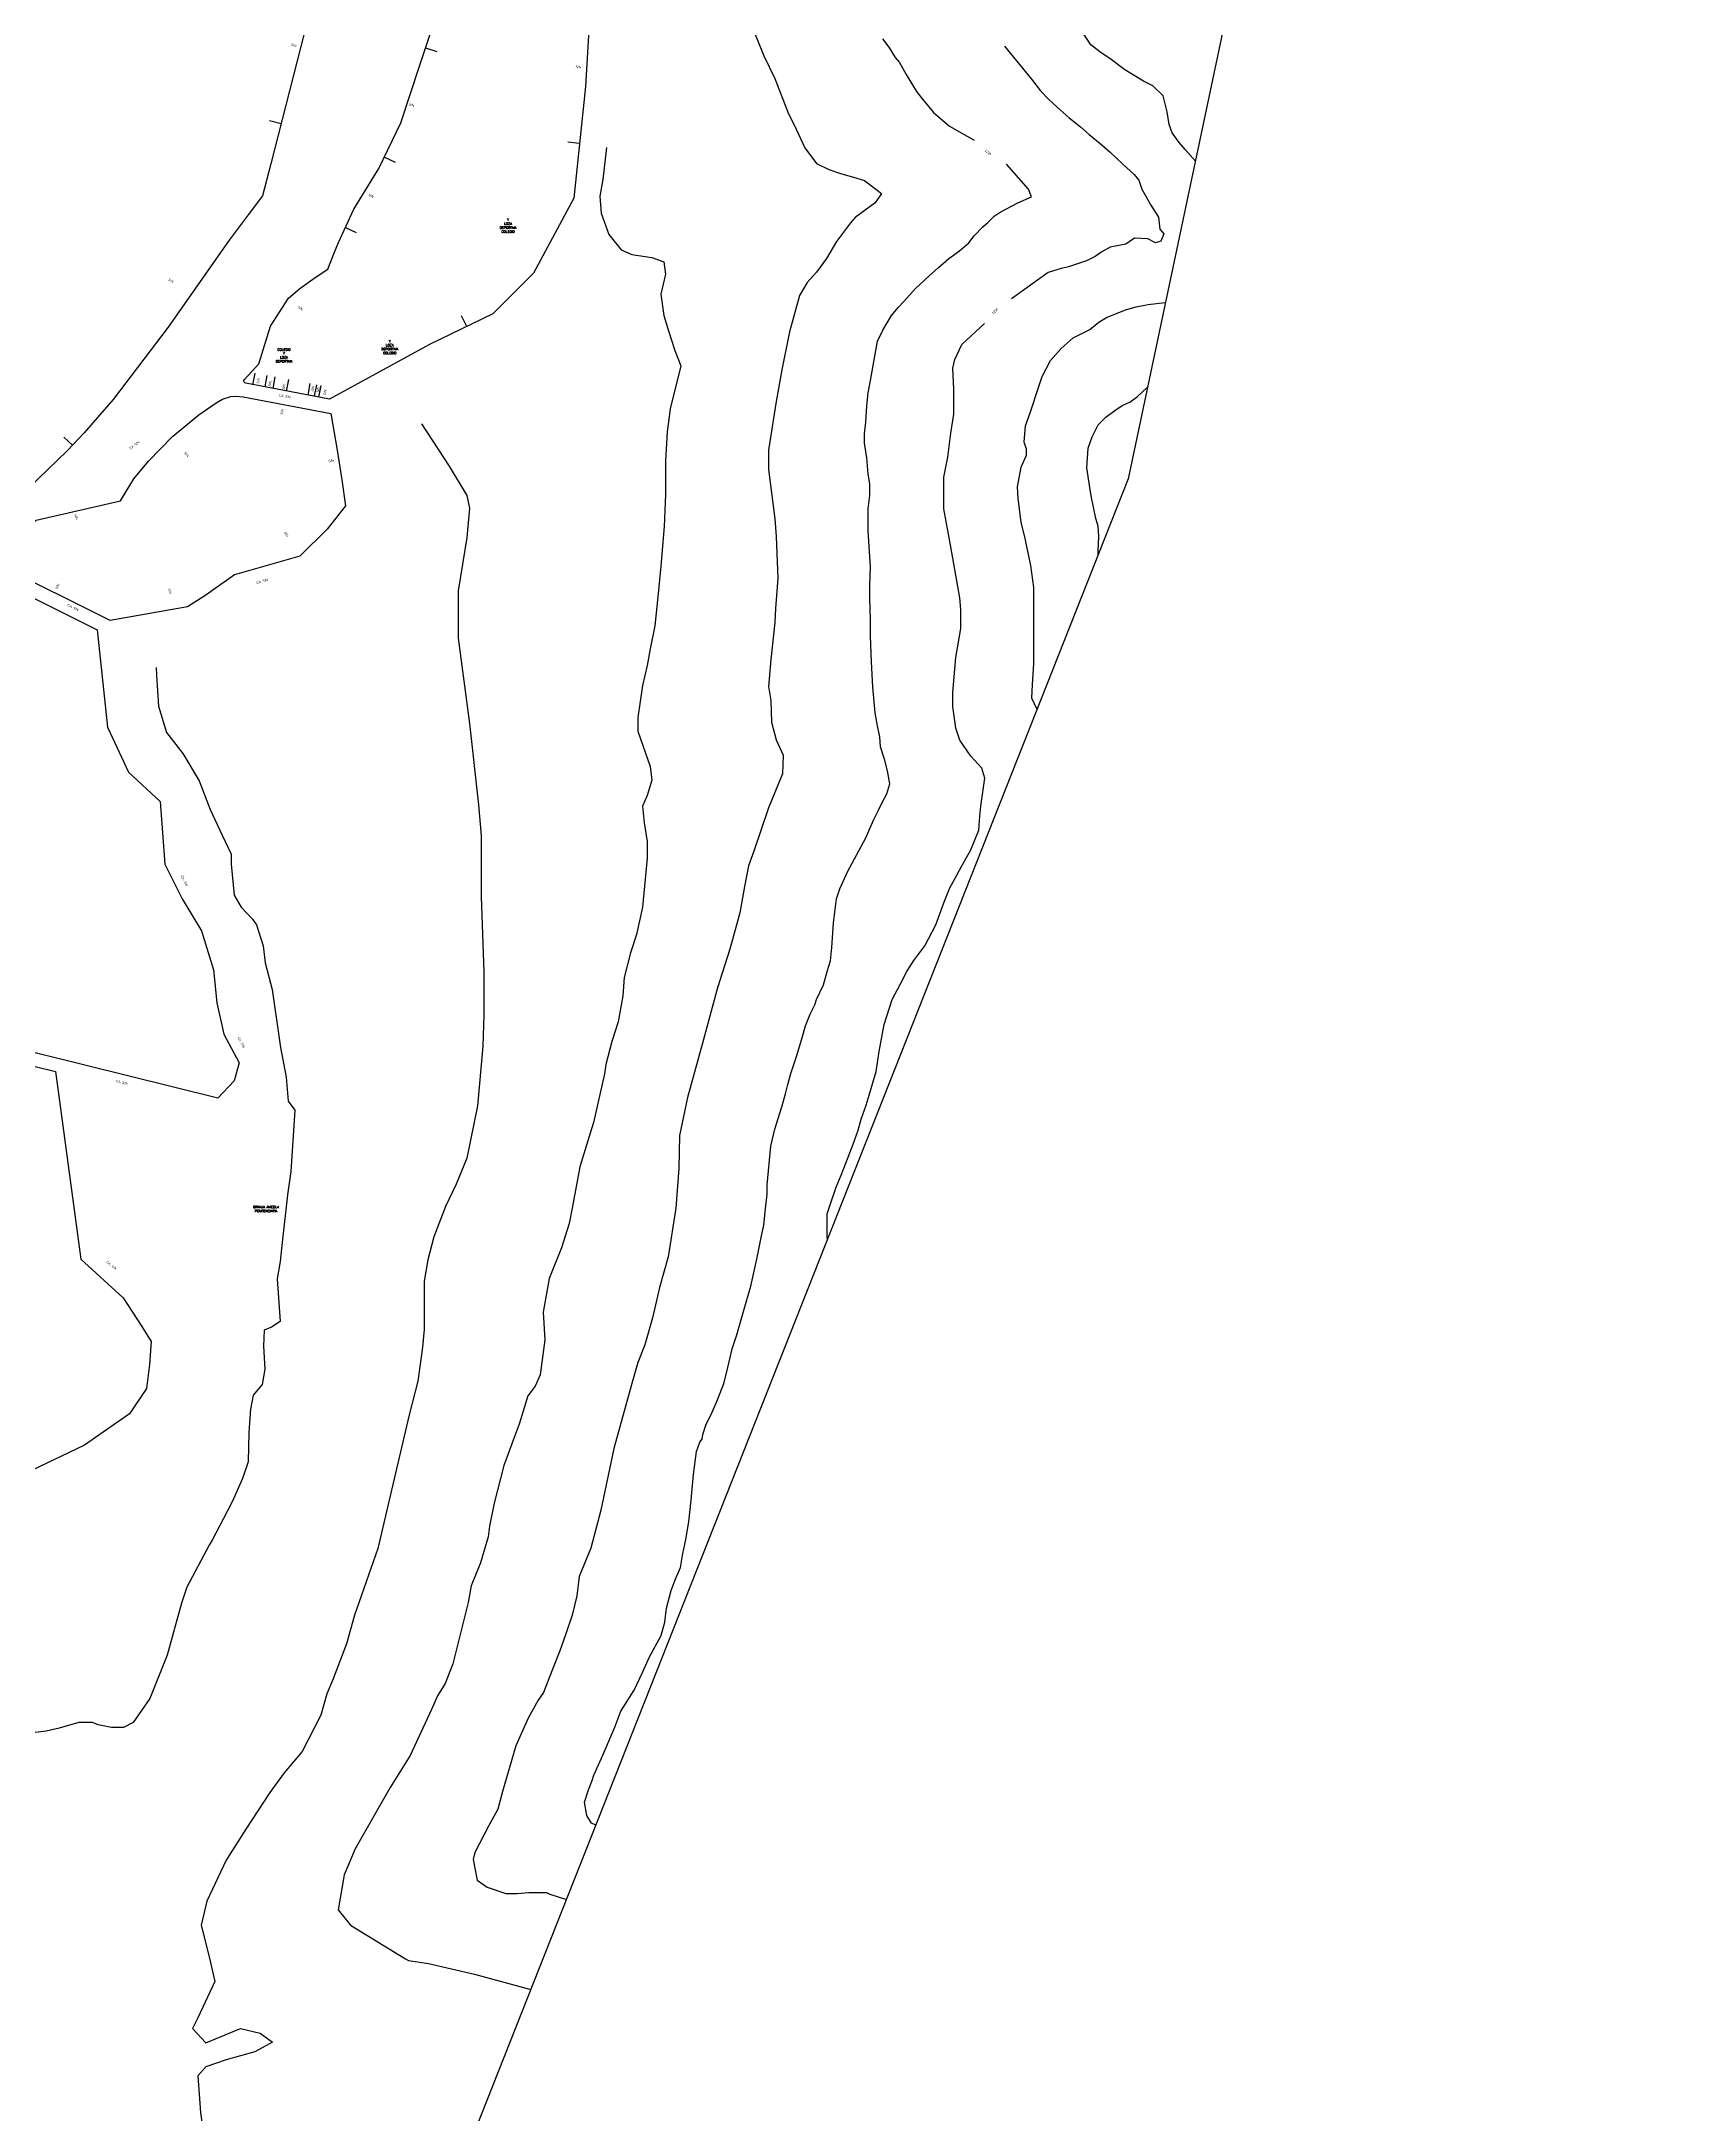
# Model space of a CAD drawing. Header units: inches. Extents: x 317537 to 321067, y 8681602 to 8686742.
# Drawn here: x 320373 to 321067, y 8684894 to 8685771 of the extents above; entities that cross this region are included whole.
import ezdxf
from ezdxf.enums import TextEntityAlignment as Align

# ---------------------------------------------------------------- set-up
doc = ezdxf.new("R2010")
doc.units = ezdxf.units.IN
doc.header["$MEASUREMENT"] = 0
for name, color, linetype in [('CURVAS_DE_NIVEL', 8, 'Continuous'), ('CURVAS_DE_NIVEL_TEXT', 4, 'Continuous'), ('LIMITE_DISTRITO', 5, 'Continuous'), ('MANZANAS', 5, 'Continuous'), ('MEDIANERAS', 1, 'Continuous'), ('NOM_CALLES', 7, 'Continuous'), ('NUM_LOTE', 8, 'Continuous'), ('TOPONIMOS', 7, 'Continuous')]:
    doc.layers.add(name, color=color, linetype=linetype)
doc.styles.add('ANC_1_00', font='ROMANS.shx')
doc.styles.add('ROMANS', font='ROMANS.shx')

msp = doc.modelspace()

# ---------------------------------------------------------------- linework, layer by layer
at = {"layer": 'CURVAS_DE_NIVEL'}
for points in [[(320861.05, 8685720.38), (320856.74, 8685725.34), (320854.22, 8685728.36), (320851.19, 8685732.4), (320849.93, 8685735.93), (320849.17, 8685741.23), (320847.4, 8685748.03), (320843.11, 8685752.32), (320839.07, 8685754.34), (320831.25, 8685759.13), (320825.44, 8685763.42), (320820.65, 8685766.7), (320816.86, 8685769.72), (320811.06, 8685778.55), (320808.03, 8685784.1), (320804.75, 8685789.14), (320801.72, 8685793.18), (320795.41, 8685800.74), (320791.62, 8685806.29), (320789.1, 8685810.83), (320785.31, 8685819.41), (320782.79, 8685825.71), (320777.21, 8685840.74)], [(320672.5, 8685779.67), (320678.4, 8685764.95), (320682.98, 8685755.47), (320688.87, 8685740.42), (320691.16, 8685735.84), (320695.75, 8685726.03), (320700.66, 8685719.49), (320705.9, 8685716.87), (320710.81, 8685715.23), (320716.37, 8685713.6), (320720.95, 8685712.29), (320728.16, 8685706.73), (320725.54, 8685702.8), (320717.03, 8685696.59), (320715.06, 8685694.3), (320709.17, 8685686.45), (320704.91, 8685679.25), (320700.66, 8685673.37), (320696.73, 8685669.11), (320693.46, 8685663.55), (320689.2, 8685648.18), (320685.93, 8685632.15), (320683.64, 8685618.74), (320680.36, 8685598.13), (320680.37, 8685589.96), (320682.98, 8685569.02), (320683.64, 8685561.5), (320684.29, 8685543.84), (320683.31, 8685531.08), (320682.99, 8685525.19), (320681.35, 8685509.49), (320680.37, 8685498.04), (320681.35, 8685492.16), (320681.68, 8685483), (320683.64, 8685475.47), (320686.59, 8685468.93), (320686.26, 8685461.08), (320680.37, 8685446.69), (320674.15, 8685428.37), (320671.86, 8685422.16), (320670.22, 8685413.33), (320668.26, 8685402.2), (320664, 8685386.83), (320658.77, 8685370.48), (320652.87, 8685348.56), (320646, 8685324.03), (320642.73, 8685308), (320642.4, 8685293.94), (320641.09, 8685277.25), (320637.82, 8685256.65), (320634.22, 8685243.56), (320631.27, 8685230.81), (320628, 8685219.36), (320625.05, 8685211.84), (320622.43, 8685203), (320614.9, 8685175.53), (320609.34, 8685149.36), (320605.08, 8685133.33), (320600.17, 8685121.23), (320599.19, 8685113.05), (320597.23, 8685104.88), (320594.61, 8685097.03), (320591.99, 8685089.83), (320588.72, 8685081.65), (320585.12, 8685072.17), (320582.83, 8685068.9), (320578.57, 8685061.37), (320573.33, 8685049.6), (320570.71, 8685040.44), (320567.77, 8685030.3), (320565.8, 8685022.77), (320561.88, 8685015.58), (320555.98, 8685004.46), (320555.33, 8685001.51), (320556.97, 8684992.68), (320561.22, 8684989.74), (320569.08, 8684987.12), (320573.99, 8684987.12), (320578.9, 8684987.45), (320586.43, 8684987.45), (320587.74, 8684986.79), (320594.8, 8684984.55)], [(320728.68, 8685772.17), (320731.23, 8685768.6), (320734.04, 8685764.26), (320735.83, 8685762.22), (320738.64, 8685757.11), (320742.98, 8685749.97), (320745.54, 8685746.65), (320750.13, 8685741.03), (320752.18, 8685739.25), (320757.03, 8685735.16), (320767.47, 8685729.27)], [(320780.26, 8685769.05), (320791.69, 8685755.19), (320795.48, 8685750.14), (320798.76, 8685746.86), (320802.54, 8685743.33), (320807.59, 8685738.79), (320812.39, 8685735.01), (320816.17, 8685731.73), (320820.72, 8685727.95), (320825.01, 8685724.17), (320830.31, 8685719.12), (320835.1, 8685714.83), (320837.12, 8685712.31), (320838.38, 8685708.53), (320842.17, 8685701.72), (320845.45, 8685696.68), (320845.96, 8685691.63), (320847.72, 8685689.61), (320846.46, 8685686.59), (320844.19, 8685685.83), (320840.91, 8685687.6), (320835.35, 8685687.85), (320831.57, 8685685.33), (320825.01, 8685684.07), (320821.47, 8685682.05), (320818.7, 8685680.03), (320814.91, 8685678.27), (320807.34, 8685675.74), (320804.31, 8685674.99), (320798.76, 8685673.22), (320783.22, 8685662.14)], [(320611.79, 8685726.2), (320610.2, 8685712.68), (320608.9, 8685705.56), (320609.55, 8685698.44), (320612.79, 8685689.38), (320617.97, 8685682.91), (320622.5, 8685680.97), (320630.92, 8685679.67), (320636.1, 8685677.73), (320636.75, 8685672.56), (320634.81, 8685664.14), (320636.1, 8685655.08), (320638.05, 8685648.61), (320640.64, 8685640.2), (320643.23, 8685633.73), (320638.7, 8685615.61), (320637.4, 8685605.9), (320636.75, 8685593.61), (320636.75, 8685579.37), (320636.11, 8685565.78), (320634.81, 8685548.96), (320633.52, 8685536.02), (320632.22, 8685523.72), (320630.28, 8685514.02), (320628.98, 8685506.9), (320627.04, 8685498.49), (320625.1, 8685484.9), (320625.1, 8685479.07), (320630.28, 8685464.19), (320630.93, 8685458.36), (320628.99, 8685451.89), (320627.04, 8685447.36), (320627.69, 8685440.25), (320628.99, 8685432.48), (320628.99, 8685425.36), (320627.04, 8685404.65), (320624.45, 8685393.01), (320621.86, 8685385.24), (320619.27, 8685374.89), (320618.63, 8685367.12), (320616.68, 8685356.12), (320614.09, 8685347.71), (320611.5, 8685338), (320610.86, 8685334.12), (320606.32, 8685313.41), (320604.38, 8685307.59), (320600.49, 8685294.65), (320597.26, 8685277.18), (320595.96, 8685270.71), (320592.72, 8685260.35), (320587.54, 8685247.41), (320584.95, 8685233.17), (320585.6, 8685221.52), (320583.66, 8685206.64), (320581.58, 8685201.82), (320578.49, 8685197.81), (320574.79, 8685185.79), (320572.32, 8685179), (320570.16, 8685173.14), (320568.31, 8685168.21), (320564.23, 8685152.28), (320562.29, 8685142.58), (320561.64, 8685138.05), (320558.4, 8685127.05), (320554.52, 8685117.34), (320553.22, 8685110.22), (320546.75, 8685084.34), (320543.51, 8685075.93), (320540.27, 8685070.75), (320537.68, 8685064.93), (320528.62, 8685045.51), (320520.2, 8685031.92), (320505.3, 8685006.04), (320500.77, 8684995.04), (320498.18, 8684980.16), (320503.36, 8684973.68), (320526.67, 8684959.45), (320527.97, 8684958.8), (320536.39, 8684957.51), (320555.82, 8684952.98), (320579.74, 8684946.46)], [(320607.23, 8685015.98), (320605.41, 8685016.89), (320603.45, 8685020.16), (320602.47, 8685025.72), (320604.11, 8685030.95), (320605.74, 8685034.88), (320606.4, 8685037.17), (320609.67, 8685044.36), (320610.65, 8685046.65), (320615.23, 8685057.45), (320617.85, 8685064.32), (320623.42, 8685073.15), (320627.02, 8685080.67), (320629.96, 8685087.21), (320634.87, 8685096.37), (320636.51, 8685101.93), (320637.17, 8685107.82), (320639.13, 8685115.34), (320640.77, 8685119.92), (320643.06, 8685125.16), (320644.04, 8685131.04), (320645.35, 8685136.93), (320646.66, 8685144.45), (320647.64, 8685153.61), (320648.62, 8685164.41), (320649.93, 8685174.22), (320651.24, 8685178.14), (320652.22, 8685179.45), (320652.55, 8685181.42), (320653.86, 8685185.34), (320656.48, 8685190.9), (320658.77, 8685196.13), (320661.39, 8685203), (320662.7, 8685207.91), (320664.99, 8685217.72), (320666.95, 8685223.61), (320668.92, 8685230.48), (320670.88, 8685237.35), (320672.84, 8685244.22), (320675.46, 8685255.67), (320677.43, 8685265.48), (320678.41, 8685270.06), (320679.06, 8685276.93), (320679.72, 8685283.14), (320679.72, 8685287.07), (320681.35, 8685303.42), (320682.99, 8685310.62), (320685.94, 8685320.1), (320687.57, 8685325.66), (320688.56, 8685329.59), (320689.86, 8685334.17), (320692.16, 8685341.36), (320694.45, 8685348.89), (320696.08, 8685354.45), (320698.05, 8685359.36), (320700.01, 8685363.28), (320700.67, 8685365.57), (320703.61, 8685371.78), (320705.25, 8685377.35), (320706.56, 8685381.92), (320707.21, 8685387.48), (320707.54, 8685393.7), (320707.87, 8685397.95), (320709.18, 8685408.09), (320710.49, 8685412.34), (320713.76, 8685419.54), (320721.62, 8685433.93), (320723.25, 8685437.86), (320724.89, 8685441.78), (320726.85, 8685445.71), (320728.16, 8685448.33), (320730.45, 8685452.58), (320731.76, 8685456.83), (320730.78, 8685462.39), (320729.47, 8685467.3), (320727.83, 8685472.53), (320727.51, 8685476.78), (320726.52, 8685481.36), (320725.54, 8685486.92), (320724.56, 8685497.72), (320723.9, 8685508.51), (320723.58, 8685519.3), (320723.58, 8685526.5), (320723.25, 8685535.33), (320723.25, 8685540.89), (320723.58, 8685548.74), (320722.59, 8685563.79), (320722.59, 8685573.27), (320723.25, 8685578.84), (320723.25, 8685583.74), (320722.59, 8685587.99), (320721.94, 8685594.86), (320720.96, 8685601.08), (320720.96, 8685605), (320721.61, 8685609.91), (320721.94, 8685616.78), (320722.59, 8685622.34), (320723.57, 8685627.57), (320726.52, 8685644.25), (320728.81, 8685648.83), (320732.41, 8685655.05), (320735.36, 8685658.65), (320737.65, 8685660.94), (320742.56, 8685666.5), (320746.16, 8685669.77), (320746.82, 8685670.42), (320752.38, 8685675.33), (320756.64, 8685679.25), (320761.22, 8685682.52), (320765.15, 8685685.8), (320767.44, 8685688.74), (320771.04, 8685692.66), (320773.27, 8685694.48), (320775.87, 8685697.08), (320778.47, 8685698.85), (320785.89, 8685702.73), (320791.69, 8685705.25), (320790.43, 8685708.53), (320781.04, 8685719.14)], [(320794.06, 8685488.36), (320793.9, 8685488.52), (320791.88, 8685493.06), (320792.13, 8685498.86), (320792.64, 8685507.69), (320792.64, 8685510.46), (320792.64, 8685521.81), (320792.64, 8685529.88), (320792.64, 8685539.97), (320791.38, 8685549.3), (320788.85, 8685561.41), (320787.34, 8685567.46), (320786.58, 8685573.26), (320786.08, 8685577.55), (320785.82, 8685582.59), (320787.34, 8685590.91), (320789.61, 8685595.96), (320789.61, 8685598.48), (320788.6, 8685601.51), (320789.1, 8685608.32), (320791.12, 8685613.86), (320794.91, 8685625.47), (320796.17, 8685629.25), (320799.7, 8685636.06), (320804.25, 8685641.1), (320809.29, 8685645.64), (320816.36, 8685649.17), (320820.15, 8685652.2), (320823.43, 8685654.22), (320831.5, 8685657.5), (320836.05, 8685658.76), (320841.1, 8685659.77), (320848.16, 8685660.52), (320848.41, 8685660.57)], [(320705.36, 8685264.07), (320705.19, 8685265.05), (320705.19, 8685274.76), (320706.46, 8685278.56), (320708.99, 8685286.16), (320711.11, 8685291.22), (320714.06, 8685298.82), (320716.17, 8685304.31), (320718.29, 8685310.22), (320719.55, 8685314.86), (320721.67, 8685320.77), (320722.93, 8685324.99), (320725.89, 8685335.12), (320727.16, 8685343.57), (320729.27, 8685354.96), (320732.65, 8685365.52), (320736.03, 8685371.85), (320738.98, 8685377.34), (320741.94, 8685381.98), (320746.59, 8685388.31), (320751.23, 8685397.17), (320754.61, 8685406.46), (320757.15, 8685412.79), (320759.26, 8685416.59), (320762.22, 8685422.08), (320766.02, 8685428.83), (320769.4, 8685437.28), (320769.82, 8685443.19), (320770.24, 8685447.41), (320771.93, 8685459.23), (320770.66, 8685463.45), (320766.02, 8685468.51), (320761.37, 8685475.27), (320759.68, 8685480.33), (320758.41, 8685489.62), (320758.41, 8685495.53), (320759.68, 8685510.3), (320761.79, 8685522.54), (320761.79, 8685530.56), (320761.37, 8685535.63), (320757.57, 8685557.16), (320754.61, 8685573.2), (320754.61, 8685586.7), (320756.3, 8685595.15), (320757.57, 8685605.28), (320758.83, 8685613.3), (320758.83, 8685623.85), (320758.41, 8685632.72), (320759.25, 8685636.51), (320762.21, 8685642.85), (320771.74, 8685651.67)], [(320819.94, 8685553.79), (320819.94, 8685555.29), (320820.19, 8685561.6), (320819.94, 8685565.88), (320818.93, 8685569.16), (320816.91, 8685578.74), (320816.4, 8685582.28), (320815.14, 8685590.6), (320815.65, 8685598.92), (320817.41, 8685603.71), (320819.94, 8685608.76), (320823.22, 8685612.04), (320827.51, 8685615.31), (320830.29, 8685617.08), (320833.31, 8685618.34), (320836.6, 8685620.86), (320840.63, 8685624.64), (320840.87, 8685624.86)], [(320533.49, 8685609.28), (320545.13, 8685591.3), (320552.68, 8685578.85), (320553.81, 8685573.57), (320552.68, 8685561.13), (320548.91, 8685538.5), (320548.91, 8685518.52), (320553.81, 8685482.32), (320557.59, 8685448), (320558.72, 8685434.8), (320558.72, 8685419.34), (320558.72, 8685409.16), (320559.85, 8685377.11), (320559.86, 8685359.01), (320559.48, 8685345.81), (320557.21, 8685320.55), (320552.69, 8685298.3), (320548.16, 8685287.36), (320543.63, 8685277.93), (320538.72, 8685265.11), (320536.08, 8685255.31), (320534.57, 8685246.26), (320534.57, 8685225.9), (320533.82, 8685218.35), (320531.93, 8685204.03), (320528.16, 8685189.7), (320514.95, 8685133.13), (320505.14, 8685104.85), (320501.75, 8685092.78), (320495.71, 8685077.32), (320493.44, 8685071.67), (320490.8, 8685062.62), (320482.88, 8685047.16), (320475.33, 8685038.11), (320469.29, 8685029.81), (320459.11, 8685014.35), (320450.8, 8685001.15), (320442.5, 8684983.81), (320440.24, 8684973.62), (320443.63, 8684959.67), (320445.9, 8684949.87), (320438.73, 8684934.41), (320436.46, 8684929.88), (320442.13, 8684923.85), (320456.84, 8684929.88), (320465.15, 8684928), (320470.43, 8684924.23), (320462.88, 8684920.08), (320450.81, 8684916.68), (320442.13, 8684913.67), (320438.73, 8684909.9), (320439.86, 8684894.44), (320442.13, 8684878.22)], [(320421.11, 8685506.04), (320421.24, 8685502.69), (320422.17, 8685489.68), (320425.43, 8685478.53), (320432.4, 8685469.71), (320439.38, 8685458.09), (320444.03, 8685446.01), (320449.1, 8685435.15), (320452.89, 8685427.04), (320452.89, 8685422.89), (320454.16, 8685409.73), (320457.04, 8685404.68), (320461.73, 8685399.64), (320463.54, 8685397.11), (320466.42, 8685388.28), (320467.33, 8685381.07), (320470.21, 8685369.71), (320473.79, 8685345.19), (320476.11, 8685332.65), (320477.04, 8685322.43), (320479.83, 8685318.71), (320478.2, 8685292.68), (320476.67, 8685282.88), (320474.52, 8685262.65), (320473.6, 8685254.68), (320472.37, 8685247.33), (320473.6, 8685229.25), (320469.92, 8685226.79), (320466.85, 8685225.57), (320466.55, 8685218.83), (320467.16, 8685209.02), (320465.93, 8685202.58), (320462.25, 8685197.99), (320461.03, 8685192.16), (320460.41, 8685182.36), (320460.11, 8685169.79), (320457.65, 8685162.74), (320453.36, 8685152.94), (320449.68, 8685145.89), (320444.77, 8685136.7), (320443.55, 8685134.55), (320434.04, 8685116.78), (320431.89, 8685110.03), (320425.76, 8685087.97), (320418.4, 8685069.58), (320411.35, 8685059.47), (320407.36, 8685057.32), (320402.15, 8685057.32), (320396.62, 8685058.55), (320394.17, 8685059.47), (320388.34, 8685059.47), (320380.06, 8685057.02), (320374.54, 8685055.79), (320366.57, 8685054.87)]]:
    msp.add_lwpolyline(points, dxfattribs=at)
at = {"layer": 'LIMITE_DISTRITO'}
msp.add_lwpolyline([(319039.17, 8684737.96), (319583.31, 8685296.94), (319651.63, 8685519.58), (320139.63, 8686713.33), (320334.84, 8686741.75), (321066.88, 8686694.38), (320832.65, 8685585.9), (320412.98, 8684524.79)], dxfattribs=at)
at = {"layer": 'MANZANAS'}
for points in [[(320297.19, 8686017.7), (320531.03, 8685980.58), (320524.87, 8685944.14), (320520.39, 8685917.6), (320469.66, 8685719.28), (320466.2, 8685705.77), (320460.01, 8685697.69), (320451.96, 8685686.96), (320426.26, 8685650.12), (320402.93, 8685619.47), (320390.66, 8685605.43), (320383.62, 8685597.94), (320367.11, 8685582.04)], [(320609.41, 8685862.17), (320602.88, 8685752.07), (320597.98, 8685704.77), (320580.84, 8685672.96), (320563.7, 8685655.83), (320536.77, 8685642.78), (320494.48, 8685619.68), (320459.04, 8685626.37), (320458.62, 8685626.56), (320458.38, 8685626.82), (320458.24, 8685627.2), (320458.25, 8685627.57), (320458.49, 8685628.03), (320464.52, 8685634.64), (320469.56, 8685650.56), (320477.18, 8685662.37), (320482, 8685666.45), (320488.37, 8685671.22), (320493.84, 8685674.7), (320496.33, 8685681.17), (320498.34, 8685685.99), (320504.78, 8685700.09), (320515.45, 8685717.31), (320524.69, 8685736.61), (320532.58, 8685760.66), (320538.8, 8685779.32)], [(320351.36, 8685544.38), (320396.1, 8685522.06), (320400.55, 8685480.88), (320409.37, 8685461.78), (320422.88, 8685449.28), (320424.81, 8685422.87), (320432.16, 8685408.18), (320440.34, 8685394.62), (320445.39, 8685378.07), (320446.86, 8685364.12), (320449.8, 8685350.91), (320456.28, 8685338.68), (320454.21, 8685331.08), (320447.16, 8685323.71), (320352.16, 8685347.27)], [(320353.68, 8685341.18), (320378.57, 8685335.09), (320389.27, 8685255.65), (320407.08, 8685239.24), (320415.08, 8685227.05), (320419.04, 8685220.73), (320418.23, 8685211.09), (320417, 8685200.86), (320409.81, 8685190.1), (320390.73, 8685176.83), (320368.3, 8685166.13)]]:
    msp.add_lwpolyline(points, dxfattribs=at)
msp.add_lwpolyline([(320454.75, 8685620.93), (320457.96, 8685620.67), (320495.01, 8685613.6), (320497.68, 8685598.08), (320499.77, 8685585.54), (320501.34, 8685574.57), (320493.5, 8685564.64), (320482, 8685553.15), (320454.28, 8685545.31), (320441.73, 8685536.43), (320434.41, 8685531.72), (320401.62, 8685525.9), (320354.29, 8685549.51), (320360.98, 8685558.74), (320370.27, 8685568.47), (320405.97, 8685576.59), (320411.64, 8685585.89), (320417.94, 8685593.37), (320427.97, 8685603.79), (320439.2, 8685613.01), (320446.47, 8685618.17), (320449.2, 8685619.71), (320452.7, 8685620.74)], close=True, dxfattribs=at)
at = {"layer": 'MEDIANERAS'}
for points in [[(320535.16, 8685768.4), (320539.9, 8685766.82)], [(320473.98, 8685736.19), (320469.14, 8685737.43)], [(320600.38, 8685727.9), (320595.41, 8685728.41)], [(320517.77, 8685722.14), (320522.28, 8685719.99)], [(320501.24, 8685692.33), (320505.79, 8685690.25)], [(320552.6, 8685650.45), (320550.42, 8685654.95)], [(320462.09, 8685625.8), (320463.02, 8685630.71)], [(320467.2, 8685624.83), (320468.12, 8685629.74)], [(320470.63, 8685624.18), (320471.56, 8685629.1)], [(320476.3, 8685623.11), (320477.23, 8685628.02)], [(320485.44, 8685621.38), (320486.36, 8685626.3)], [(320488.16, 8685620.87), (320489.09, 8685625.78)], [(320490.04, 8685620.51), (320490.97, 8685625.43)], [(320385.67, 8685600.12), (320382.02, 8685603.55)]]:
    msp.add_lwpolyline(points, dxfattribs=at)

# ---------------------------------------------------------------- texts
at = {"layer": 'CURVAS_DE_NIVEL_TEXT'}
for s, rotation, p in [('1225', 322.95626, (320773.33, 8685724.14)), ('1250', 44.09108, (320776.21, 8685656.95))]:
    msp.add_text(s, height=1, rotation=rotation, dxfattribs=at).set_placement(p, align=Align.MIDDLE)
at = {"layer": 'NOM_CALLES'}
for rotation, p in [(349.37787, (320475.58, 8685620.92)), (37.49948, (320411.86, 8685600.19)), (15.07979, (320465.99, 8685542.58)), (332.83717, (320385.89, 8685531.52)), (297.14379, (320433.05, 8685415.9)), (297.14379, (320457.17, 8685347.41)), (344.70415, (320406.61, 8685330.47)), (321.34835, (320402.2, 8685253.02))]:
    msp.add_text('CA. S/N', height=1, rotation=rotation, dxfattribs=at).set_placement(p, align=Align.MIDDLE)
at = {"layer": 'NUM_LOTE'}
for rotation, p in [(345.65123, (320479.4, 8685769.48)), (355.65835, (320599.83, 8685760.29)), (339.39569, (320529.27, 8685744.22)), (330.99042, (320512.13, 8685705.79)), (327.0129, (320427.31, 8685669.79)), (326.56517, (320482.24, 8685658.11)), (79.30209, (320464.32, 8685627.46)), (79.30209, (320469.29, 8685626.19)), (79.30209, (320475.1, 8685624.85)), (79.30209, (320487.36, 8685624.08)), (79.30209, (320489.66, 8685623.64)), (79.30209, (320492.52, 8685622.56)), (79.68221, (320474.35, 8685614.32)), (310.29426, (320433.91, 8685596.35)), (9.21214, (320495.22, 8685593.61)), (297.65196, (320387.26, 8685569.89)), (301.86873, (320476.23, 8685562.49)), (63.49291, (320379.29, 8685540.39)), (290.22935, (320426.92, 8685538.42))]:
    msp.add_text('S/N', height=1, rotation=rotation, dxfattribs=at).set_placement(p, align=Align.MIDDLE)
at = {"layer": 'TOPONIMOS', "char_height": 1, "width": 1, "attachment_point": 5, "rotation": 0.00054, "style": 'ROMANS'}
for s, insert in [('Y LOZA DEPORTIVA\\PCOLEGIO', (320570.11, 8685693.11)), ('COLEGIO\\PY LOZA DEPORTIVA', (320475.23, 8685638.18)), ('Y LOZA DEPORTIVA\\PCOLEGIO', (320520.03, 8685641.69))]:
    msp.add_mtext(s, dxfattribs=dict(at, insert=insert))
at = {"layer": 'TOPONIMOS', "insert": (320467.64, 8685276.85), "char_height": 1, "width": 292.4151, "attachment_point": 5, "style": 'ANC_1_00'}
msp.add_mtext('GRANJA AVICOLA\\PPENITENCIARIA', dxfattribs=at)

doc.saveas('drawing.dxf')
